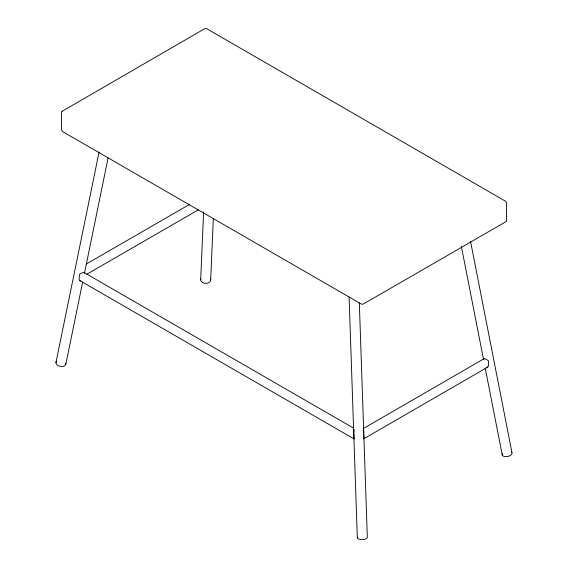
<?xml version="1.0" encoding="UTF-8"?>
<svg xmlns="http://www.w3.org/2000/svg" width="568" height="568" viewBox="0 0 568 568"><rect width="100%" height="100%" fill="white"/><g stroke="black" fill="none" stroke-linecap="round" stroke-linejoin="round"><path stroke-width="0.85" d="M200.681 279.854L203.614 211.75M210.692 279.776L213.319 218.744M363.839 438.546L363.726 431.836L363.129 429.82M55.948 362.597L99.088 152.011M65.831 364.23L82.694 281.906M84.469 273.236L108.083 157.982M354.226 429.777L353.729 432.695L354.183 438.986L79.818 280.585L79.058 279.321L79.57 274.408L81.394 273.13L84 272.491L353.523 428.102M483.773 359.118L484.525 358.664L485.626 358.969L488.381 360.694L488.544 365.813L487.777 367.077L363.705 438.837M86.364 263.985L189.776 204.281M86.748 274.273L198.303 209.862M363.215 428.613L484.021 358.735M487.777 367.077L486.932 367.283M79.818 280.585L80.578 280.826M84 272.491L84.199 272.846M470.538 241.357L511.945 452.568M461.379 246.505L483.531 359.501M485.235 368.192L502.275 455.11M359.324 302.851L363.761 432.851M363.818 434.619L367.318 537.2A5.013 2.165 -2 0 1 361.873 539.614A5.013 2.165 -2 0 1 357.414 537.108M349.1 297.142L357.308 537.676M511.512 451.95A5.013 2.726 -11.5 0 1 507.515 456.537A5.013 2.726 -11.5 0 1 502.403 453.662M65.725 363.428A5.013 2.982 12 0 1 60.002 366.275A5.013 2.982 12 0 1 56.729 361.212M210.472 278.86A5.013 3.536 2.6 0 1 205.907 283.354A5.013 3.536 2.6 0 1 200.795 278.938M62.068 111.321L61.578 112.279L61.578 130.029L62.416 131.478L361.475 304.136L363.144 304.136L506.422 221.413L506.422 202.705L505.584 201.257L206.525 28.599L204.856 28.599L62.068 111.321"/></g></svg>
